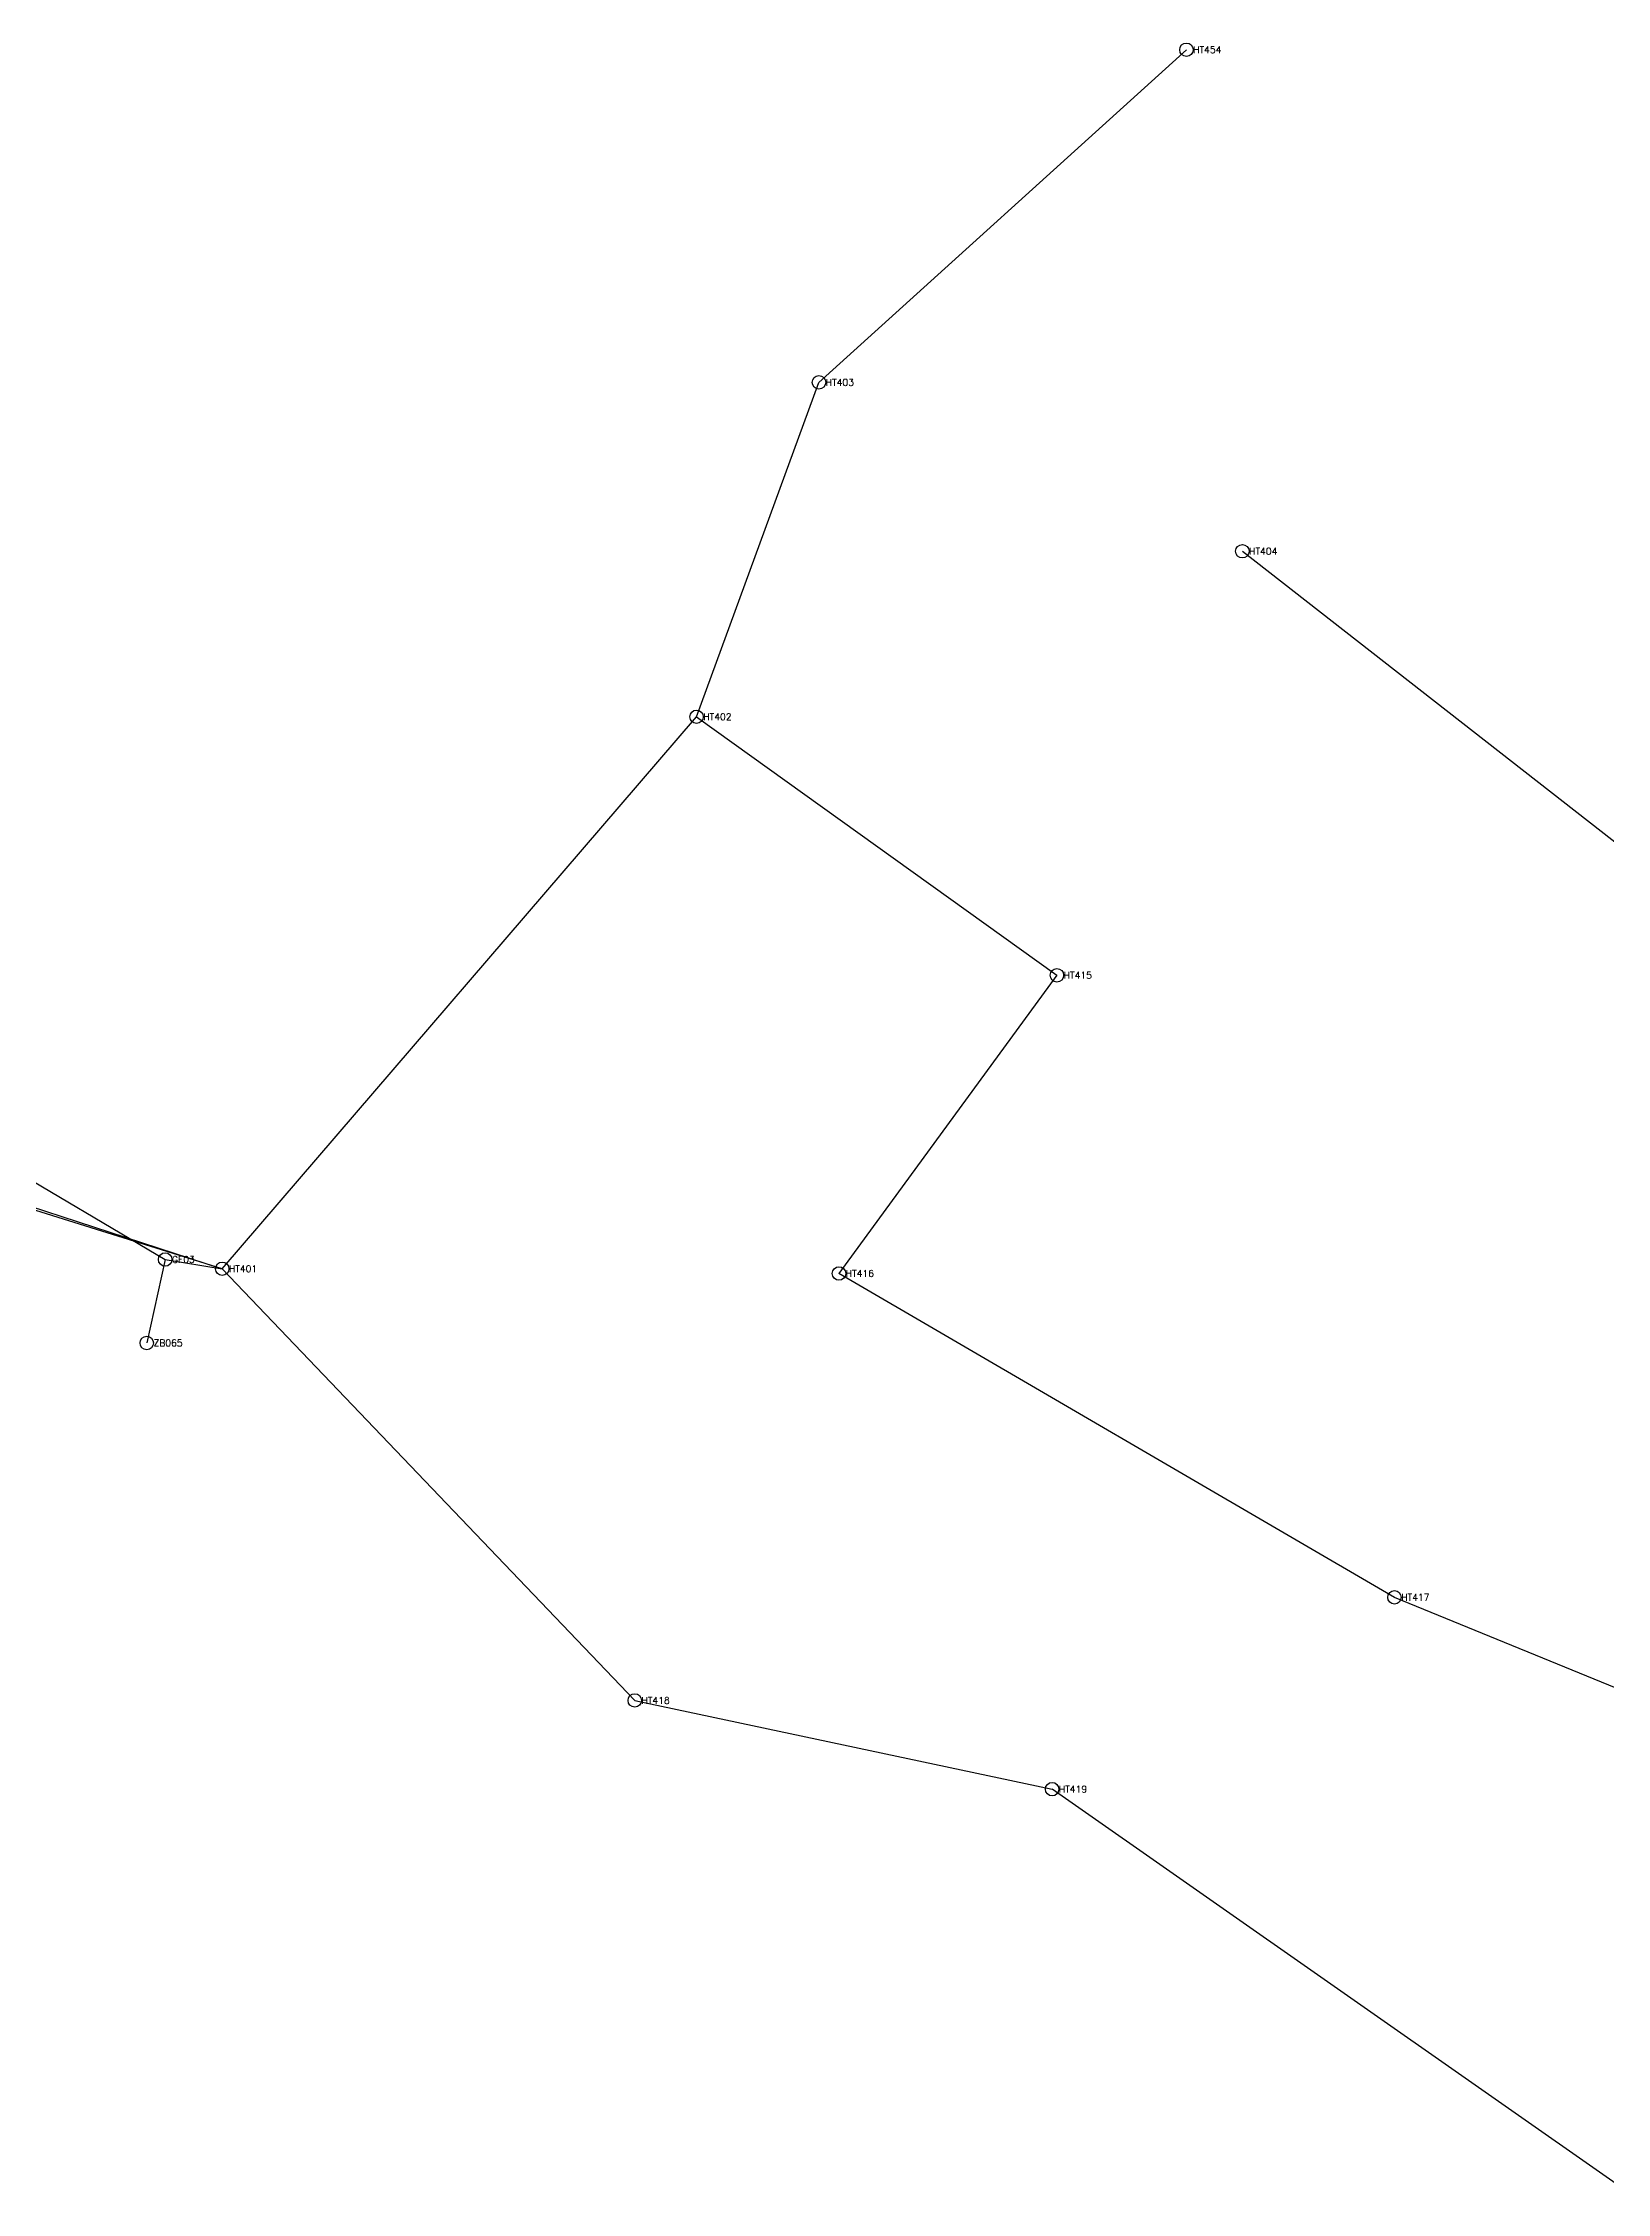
# Model space of a CAD drawing. Extents: x 249003 to 251270, y 2746050 to 2748778.
# Drawn here: x 250181.7 to 250414, y 2746554.5 to 2746873.8 of the extents above; entities that cross this region are included whole.
import ezdxf

# ---------------------------------------------------------------- set-up
doc = ezdxf.new("R2010")
doc.units = 0
doc.styles.get("Standard").update_dxf_attribs({"font": 'simplex'})

msp = doc.modelspace()

# ---------------------------------------------------------------- linework, layer by layer
at = {"color": 4}
for p, q in [((250296.917, 2746823.38), (250351.491, 2746872.782)), ((250278.741, 2746773.716), (250296.917, 2746823.38)), ((250359.801, 2746798.297), (250433.193, 2746741.024)), ((250208.293, 2746691.74), (250278.741, 2746773.716)), ((250278.741, 2746773.716), (250332.261, 2746735.324)), ((250108.264, 2746747.204), (250199.826, 2746693.118)), ((250332.261, 2746735.324), (250299.889, 2746691.037)), ((250078.211, 2746734.114), (250208.293, 2746691.74)), ((250208.293, 2746691.74), (250091.346, 2746728.259)), ((250199.826, 2746693.118), (250197.084, 2746680.717)), ((250199.826, 2746693.118), (250208.293, 2746691.74)), ((250208.293, 2746691.74), (250269.56, 2746627.631)), ((250382.389, 2746642.935), (250299.889, 2746691.037)), ((250495.237, 2746596.645), (250382.389, 2746642.935)), ((250269.56, 2746627.631), (250331.543, 2746614.449)), ((250417.317, 2746554.473), (250331.543, 2746614.449))]:
    msp.add_line(p, q, dxfattribs=at)
for centre in [(250351.491, 2746872.782), (250296.917, 2746823.38), (250359.801, 2746798.297), (250278.741, 2746773.716), (250332.261, 2746735.324), (250199.826, 2746693.118), (250208.293, 2746691.74), (250299.889, 2746691.037), (250197.084, 2746680.717), (250382.389, 2746642.935), (250269.56, 2746627.631), (250331.543, 2746614.449)]:
    msp.add_circle(centre, 1)

# ---------------------------------------------------------------- texts
at = {"color": 5}
for s, p in [('HT454', (250352.491, 2746872.282)), ('HT403', (250297.917, 2746822.88)), ('HT404', (250360.801, 2746797.797)), ('HT402', (250279.741, 2746773.216)), ('HT415', (250333.261, 2746734.824)), ('GF03', (250200.826, 2746692.618)), ('HT401', (250209.293, 2746691.24)), ('HT416', (250300.889, 2746690.537)), ('ZB065', (250198.084, 2746680.217)), ('HT417', (250383.389, 2746642.435)), ('HT418', (250270.56, 2746627.131)), ('HT419', (250332.543, 2746613.949))]:
    msp.add_text(s, height=1, dxfattribs=at).set_placement(p)

doc.saveas('drawing.dxf')
